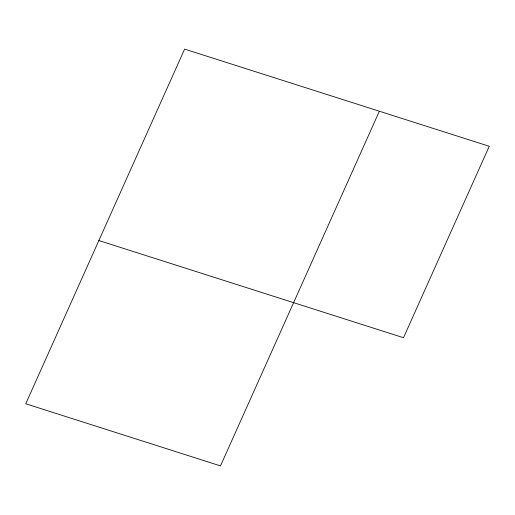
<?xml version="1.0" encoding="UTF-8"?>
<svg xmlns="http://www.w3.org/2000/svg" width="515" height="515" viewBox="0 0 515 515"><rect width="100%" height="100%" fill="white"/><g stroke="black" fill="none" stroke-linecap="round" stroke-linejoin="round"><path stroke-width="0.77" d="M379.355 111.227L220.484 465.895L25.75 403.773L184.615 49.105L489.25 146.279L403.502 337.711L98.867 240.544"/></g></svg>
